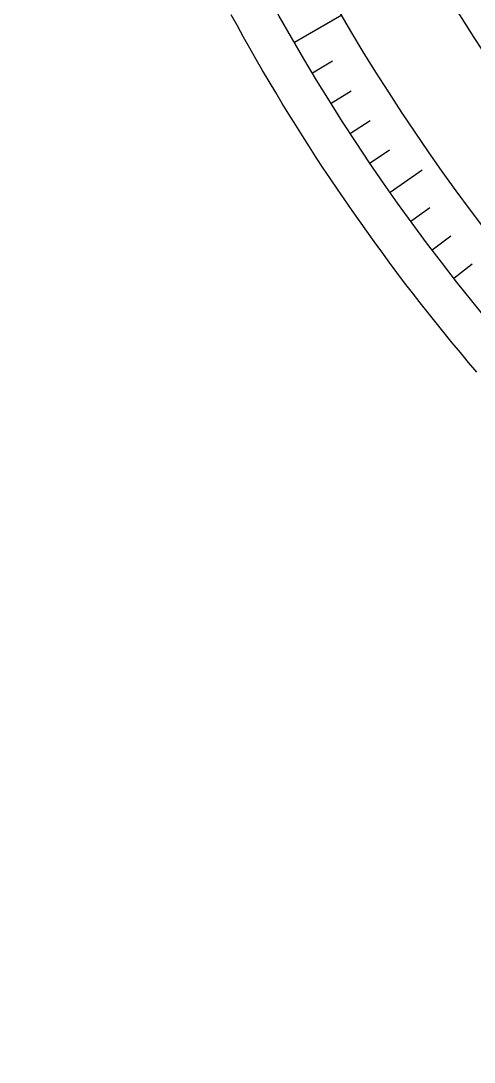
# Model space of a CAD drawing. Header units: millimetres. Extents: x -59 to 59, y -59 to 76.
# Drawn here: x -57.82 to -44.99, y -57.82 to -28.3 of the extents above; entities that cross this region are included whole.
import ezdxf

# ---------------------------------------------------------------- set-up
doc = ezdxf.new("R2010")
doc.units = ezdxf.units.MM
for name, color, linetype in [('CUT_OUTER', 1, 'Continuous'), ('ENGRAVE', 7, 'Continuous'), ('ENGRAVE_FINE', 8, 'Continuous')]:
    doc.layers.add(name, color=color, linetype=linetype)

msp = doc.modelspace()

# ---------------------------------------------------------------- linework, layer by layer
at = {"layer": 'CUT_OUTER'}
msp.add_lwpolyline([(-44.9109, -38.2623), (-45.1449, -37.9861), (-45.3771, -37.7083), (-45.6076, -37.4292), (-45.8364, -37.1487), (-46.0635, -36.8667), (-46.2888, -36.5834), (-46.5124, -36.2987), (-46.7343, -36.0126), (-46.9544, -35.7252), (-47.1727, -35.4364), (-47.3892, -35.1463), (-47.604, -34.8548), (-47.817, -34.5621), (-48.0281, -34.268), (-48.2375, -33.9727), (-48.445, -33.6761), (-48.6508, -33.3782), (-48.8547, -33.079), (-49.0567, -32.7786), (-49.2569, -32.477), (-49.4553, -32.1742), (-49.6517, -31.8701), (-49.8464, -31.5649), (-50.0391, -31.2584), (-50.23, -30.9508), (-50.4189, -30.642), (-50.606, -30.3321), (-50.7911, -30.021), (-50.9744, -29.7088), (-51.1557, -29.3954), (-51.3351, -29.081), (-51.5126, -28.7655), (-51.6881, -28.4488), (-51.8617, -28.1312)], dxfattribs=at)
at = {"layer": 'ENGRAVE'}
for points in [[(-50.0736, -28.91), (-48.7323, -28.1356)], [(-47.3634, -33.1642), (-46.4572, -32.5297)]]:
    msp.add_lwpolyline(points, dxfattribs=at)
for radius in [57.82, 57.82, 56.2713, 53.395, 53.395, 51.1235, 46.905, 46.905]:
    msp.add_circle((0, 0), radius, dxfattribs=at)
at = {"layer": 'ENGRAVE_FINE'}
for points in [[(-49.5614, -29.7795), (-48.9925, -29.4376)], [(-49.0341, -30.6399), (-48.4712, -30.2882)], [(-48.4919, -31.491), (-47.9353, -31.1295)], [(-47.935, -32.3325), (-47.3847, -31.9614)], [(-46.7774, -33.9857), (-46.2404, -33.5956)], [(-46.1771, -34.7969), (-45.647, -34.3975)], [(-45.5628, -35.5975), (-45.0397, -35.1889)]]:
    msp.add_lwpolyline(points, dxfattribs=at)

doc.saveas('drawing.dxf')
